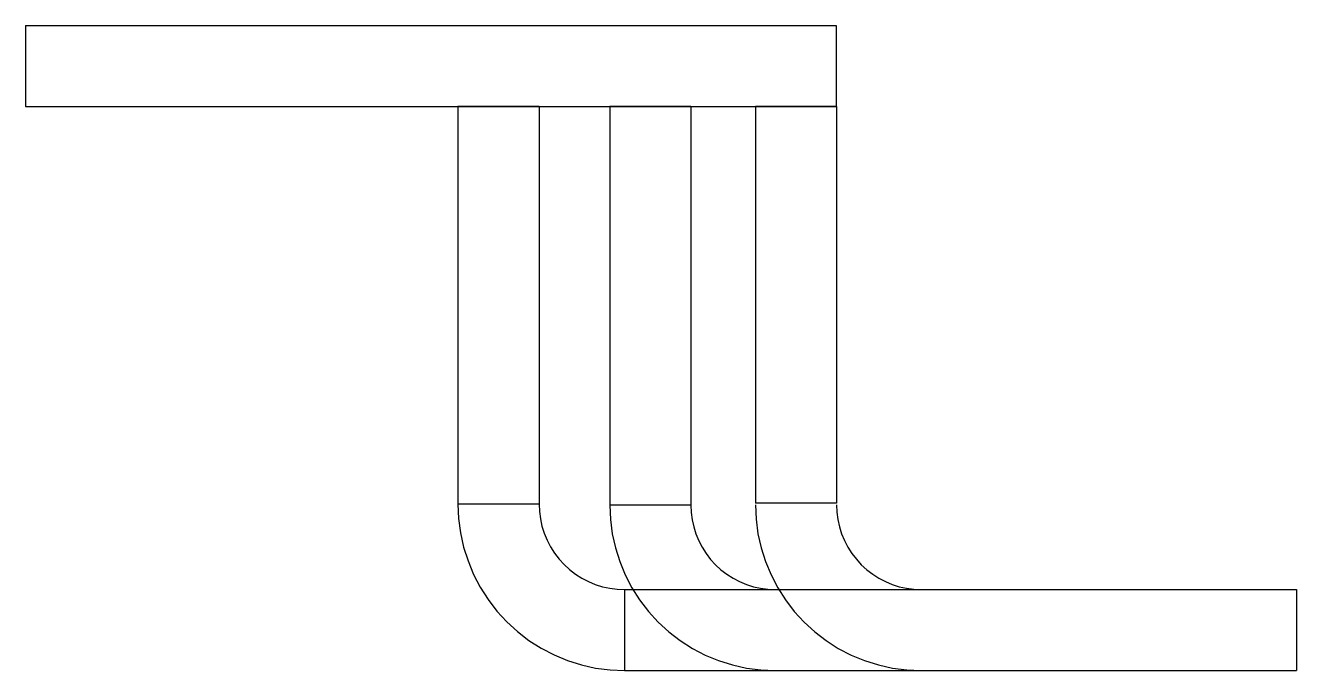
# Model space of a CAD drawing. Extents: x -6 to 9.7, y -10 to -2.
import ezdxf

# ---------------------------------------------------------------- set-up
doc = ezdxf.new("R2010")
doc.units = 0
doc.header["$MEASUREMENT"] = 0
doc.layers.add('Conveyors', color=7, linetype='CONTINUOUS')

msp = doc.modelspace()

# ---------------------------------------------------------------- linework, layer by layer
at = {"layer": 'Conveyors', "color": 1}
for p, q in [((-6.008, -2.011, 1), (-6.008, -3.011, 1)), ((-6.008, -2.011, 1), (3.992, -2.011, 1)), ((3.992, -2.011, 1), (3.992, -3.011, 1)), ((-6.008, -3.011, 1), (3.992, -3.011, 1)), ((0.328, -3.011, 1), (-0.672, -3.011, 1)), ((-0.672, -3.011, 1), (-0.672, -7.918, 1)), ((0.328, -3.011, 1), (0.328, -7.918, 1)), ((2.2, -3.011, 1), (1.2, -3.011, 1)), ((1.2, -3.011, 1), (1.2, -7.93, 1)), ((2.2, -3.011, 1), (2.2, -7.93, 1)), ((3.998, -3.011, 1), (2.998, -3.011, 1)), ((2.998, -3.011, 1), (2.998, -7.908, 1)), ((3.998, -3.011, 1), (3.998, -7.908, 1)), ((0.328, -7.918, 1), (-0.672, -7.918, 1)), ((-0.672, -7.918, 1), (-0.664, -8.097, 1)), ((0.328, -7.918, 1), (0.332, -8.01, 1)), ((2.2, -7.93, 1), (1.2, -7.93, 1)), ((1.2, -7.93, 1), (1.208, -8.108, 1)), ((2.2, -7.93, 1), (2.204, -8.021, 1)), ((3.998, -7.908, 1), (2.998, -7.908, 1)), ((2.998, -7.928, 1), (3.006, -8.106, 1)), ((3.998, -7.928, 1), (4.002, -8.019, 1)), ((-0.664, -8.097, 1), (-0.641, -8.274, 1)), ((0.332, -8.01, 1), (0.344, -8.101, 1)), ((0.344, -8.101, 1), (0.364, -8.191, 1)), ((1.208, -8.108, 1), (1.231, -8.285, 1)), ((2.204, -8.021, 1), (2.216, -8.111, 1)), ((2.216, -8.111, 1), (2.236, -8.2, 1)), ((3.006, -8.106, 1), (3.029, -8.283, 1)), ((4.002, -8.019, 1), (4.014, -8.109, 1)), ((4.014, -8.109, 1), (4.034, -8.198, 1)), ((-0.641, -8.274, 1), (-0.602, -8.449, 1)), ((0.364, -8.191, 1), (0.392, -8.278, 1)), ((0.392, -8.278, 1), (0.427, -8.363, 1)), ((1.231, -8.285, 1), (1.27, -8.459, 1)), ((2.236, -8.2, 1), (2.263, -8.286, 1)), ((2.263, -8.286, 1), (2.298, -8.37, 1)), ((3.029, -8.283, 1), (3.068, -8.457, 1)), ((4.034, -8.198, 1), (4.061, -8.285, 1)), ((4.061, -8.285, 1), (4.096, -8.369, 1)), ((-0.602, -8.449, 1), (-0.548, -8.62, 1)), ((0.427, -8.363, 1), (0.469, -8.445, 1)), ((0.469, -8.445, 1), (0.519, -8.523, 1)), ((1.27, -8.459, 1), (1.323, -8.628, 1)), ((2.298, -8.37, 1), (2.34, -8.451, 1)), ((2.34, -8.451, 1), (2.389, -8.528, 1)), ((3.068, -8.457, 1), (3.121, -8.627, 1)), ((4.096, -8.369, 1), (4.138, -8.45, 1)), ((4.138, -8.45, 1), (4.187, -8.527, 1)), ((-0.548, -8.62, 1), (-0.48, -8.786, 1)), ((0.519, -8.523, 1), (0.575, -8.596, 1)), ((0.575, -8.596, 1), (0.637, -8.664, 1)), ((2.389, -8.528, 1), (2.444, -8.6, 1)), ((2.444, -8.6, 1), (2.505, -8.667, 1)), ((4.187, -8.527, 1), (4.243, -8.599, 1)), ((4.243, -8.599, 1), (4.304, -8.667, 1)), ((0.637, -8.664, 1), (0.705, -8.726, 1)), ((0.705, -8.726, 1), (0.778, -8.782, 1)), ((0.778, -8.782, 1), (0.855, -8.831, 1)), ((1.323, -8.628, 1), (1.391, -8.793, 1)), ((2.505, -8.667, 1), (2.572, -8.729, 1)), ((2.572, -8.729, 1), (2.645, -8.784, 1)), ((3.121, -8.627, 1), (3.19, -8.792, 1)), ((4.304, -8.667, 1), (4.371, -8.728, 1)), ((4.371, -8.728, 1), (4.444, -8.784, 1)), ((-0.48, -8.786, 1), (-0.397, -8.945, 1)), ((0.855, -8.831, 1), (0.937, -8.874, 1)), ((0.937, -8.874, 1), (1.022, -8.909, 1)), ((1.022, -8.909, 1), (1.11, -8.937, 1)), ((1.11, -8.937, 1), (1.2, -8.957, 1)), ((1.391, -8.793, 1), (1.474, -8.951, 1)), ((2.645, -8.784, 1), (2.721, -8.833, 1)), ((2.721, -8.833, 1), (2.802, -8.875, 1)), ((2.802, -8.875, 1), (2.886, -8.91, 1)), ((2.886, -8.91, 1), (2.973, -8.937, 1)), ((2.973, -8.937, 1), (3.062, -8.957, 1)), ((3.19, -8.792, 1), (3.272, -8.95, 1)), ((4.444, -8.784, 1), (4.52, -8.833, 1)), ((4.52, -8.833, 1), (4.601, -8.875, 1)), ((4.601, -8.875, 1), (4.686, -8.91, 1)), ((4.686, -8.91, 1), (4.772, -8.937, 1)), ((4.772, -8.937, 1), (4.861, -8.957, 1)), ((-0.397, -8.945, 1), (-0.3, -9.096, 1)), ((1.2, -8.957, 1), (1.291, -8.969, 1)), ((1.291, -8.969, 1), (1.383, -8.973, 1)), ((1.383, -8.973, 1), (1.383, -9.973, 1)), ((1.383, -8.973, 1), (9.674, -8.973, 1)), ((1.474, -8.951, 1), (1.569, -9.101, 1)), ((3.062, -8.957, 1), (3.152, -8.969, 1)), ((3.152, -8.969, 1), (3.243, -8.973, 1)), ((3.272, -8.95, 1), (3.368, -9.101, 1)), ((4.861, -8.957, 1), (4.952, -8.969, 1)), ((4.952, -8.969, 1), (5.043, -8.973, 1)), ((9.674, -8.973, 1), (9.674, -9.973, 1)), ((-0.3, -9.096, 1), (-0.191, -9.238, 1)), ((-0.191, -9.238, 1), (-0.07, -9.371, 1)), ((1.569, -9.101, 1), (1.678, -9.243, 1)), ((1.678, -9.243, 1), (1.798, -9.374, 1)), ((3.368, -9.101, 1), (3.477, -9.242, 1)), ((3.477, -9.242, 1), (3.597, -9.374, 1)), ((-0.07, -9.371, 1), (0.062, -9.492, 1)), ((1.798, -9.374, 1), (1.93, -9.495, 1)), ((3.597, -9.374, 1), (3.729, -9.494, 1)), ((0.062, -9.492, 1), (0.204, -9.601, 1)), ((1.93, -9.495, 1), (2.071, -9.603, 1)), ((3.729, -9.494, 1), (3.87, -9.603, 1)), ((0.204, -9.601, 1), (0.355, -9.697, 1)), ((0.355, -9.697, 1), (0.514, -9.78, 1)), ((2.071, -9.603, 1), (2.221, -9.699, 1)), ((2.221, -9.699, 1), (2.379, -9.781, 1)), ((3.87, -9.603, 1), (4.02, -9.699, 1)), ((4.02, -9.699, 1), (4.179, -9.781, 1)), ((0.514, -9.78, 1), (0.68, -9.849, 1)), ((0.68, -9.849, 1), (0.851, -9.903, 1)), ((2.379, -9.781, 1), (2.544, -9.849, 1)), ((2.544, -9.849, 1), (2.714, -9.903, 1)), ((4.179, -9.781, 1), (4.344, -9.849, 1)), ((4.344, -9.849, 1), (4.514, -9.903, 1)), ((0.851, -9.903, 1), (1.026, -9.941, 1)), ((1.026, -9.941, 1), (1.204, -9.965, 1)), ((1.204, -9.965, 1), (1.383, -9.973, 1)), ((1.383, -9.973, 1), (9.674, -9.973, 1)), ((2.714, -9.903, 1), (2.888, -9.942, 1)), ((2.888, -9.942, 1), (3.065, -9.965, 1)), ((3.065, -9.965, 1), (3.243, -9.973, 1)), ((4.514, -9.903, 1), (4.688, -9.941, 1)), ((4.688, -9.941, 1), (4.865, -9.965, 1)), ((4.865, -9.965, 1), (5.043, -9.973, 1))]:
    msp.add_line(p, q, dxfattribs=at)

doc.saveas('drawing.dxf')
